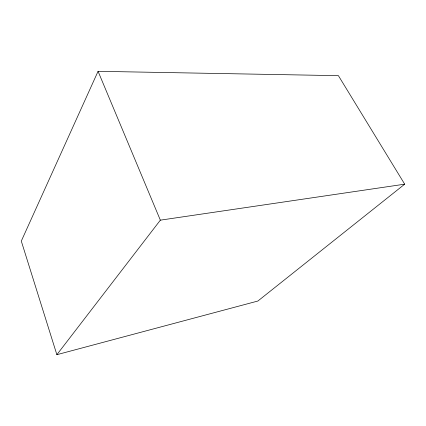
<?xml version="1.0" encoding="UTF-8"?>
<svg xmlns="http://www.w3.org/2000/svg" width="426" height="426" viewBox="0 0 426 426"><rect width="100%" height="100%" fill="white"/><g stroke="black" fill="none" stroke-linecap="round" stroke-linejoin="round"><path stroke-width="0.64" d="M98.065 71.312L21.3 241.095L56.871 354.688L257.879 301.033L404.7 184.176L338.398 75.663L98.065 71.312L160.346 220.157L56.871 354.688M160.346 220.157L404.7 184.176"/></g></svg>
